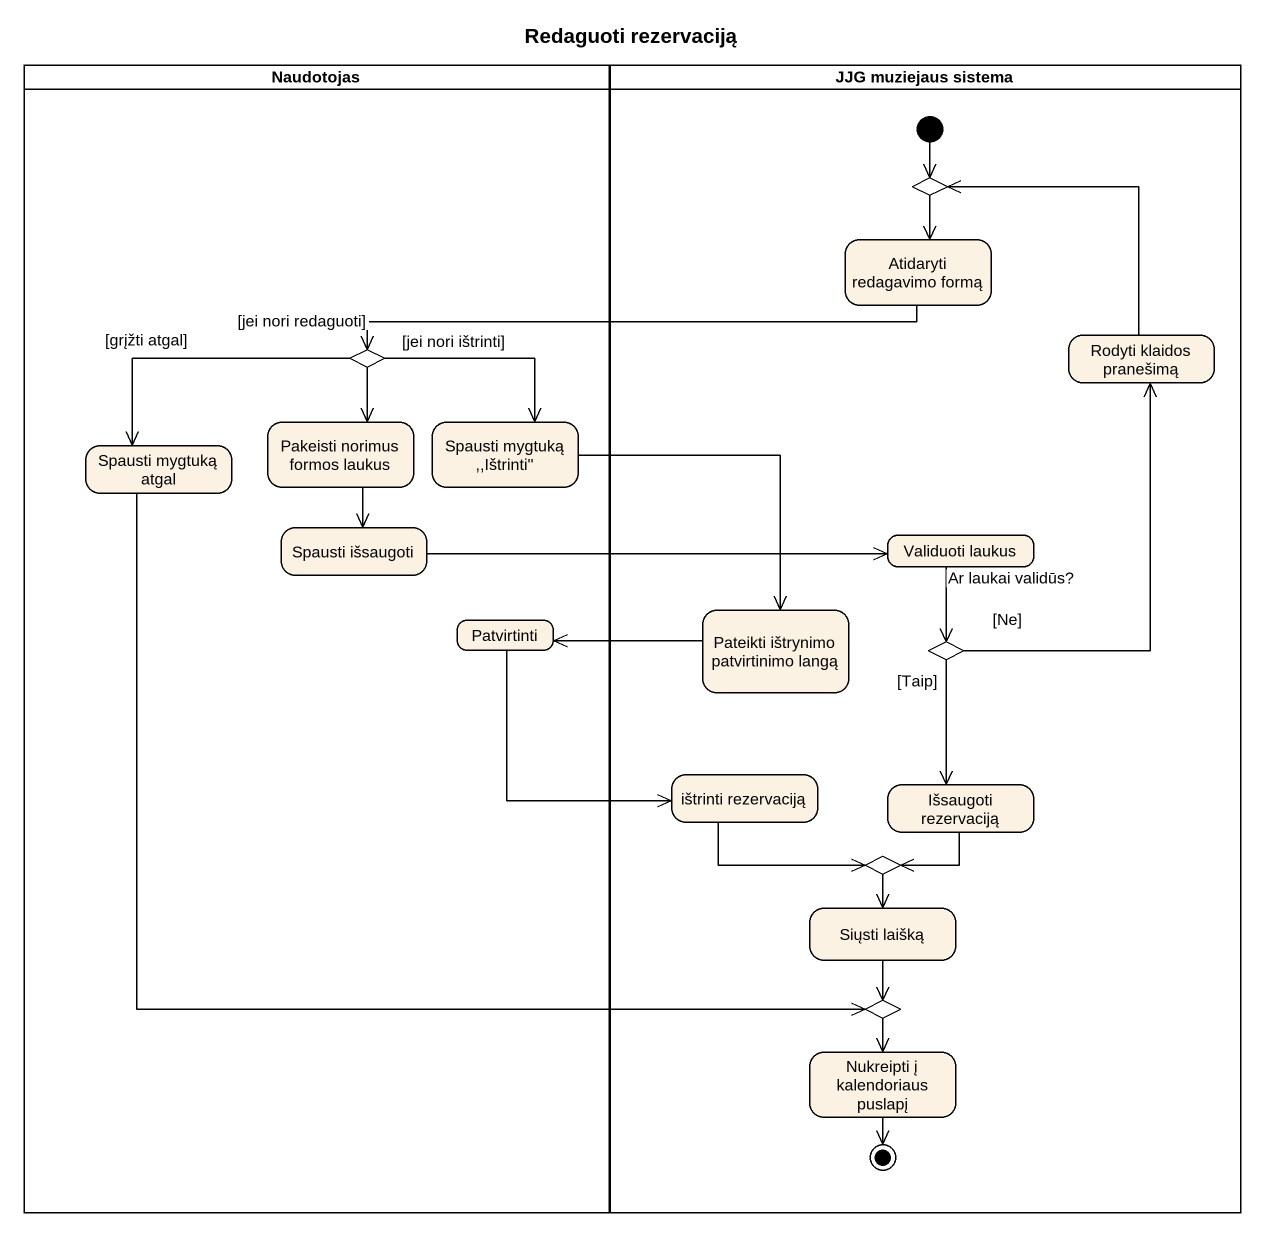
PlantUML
@startuml
title Redaguoti rezervaciją
hide empty description
state Naudotojas <<partition>> {
  state choice2 <<choice>>
  state "Pakeisti norimus formos laukus" as Pakeisti_norimus_formos
  state "Spausti mygtuką ,,Ištrinti''" as Spausti_mygtuką_Ištrinti
  state "Spausti mygtuką atgal" as Spausti_mygtuką_atgal
  state "Spausti išsaugoti" as Spausti_išsaugoti
  state Patvirtinti
}
state "JJG muziejaus sistema" as JJG_muziejaus_sistema <<partition>> {
  state choice1 <<choice>>
  state "Atidaryti redagavimo formą" as Atidaryti_redagavimo_formą
  state "Rodyti klaidos pranešimą" as Rodyti_klaidos_pranešimą
  state "Validuoti laukus" as Validuoti_laukus
  state "Pateikti ištrynimo patvirtinimo langą" as Pateikti_ištrynimo
  state choice3 <<choice>>
  state "ištrinti rezervaciją" as ištrinti_rezervaciją
  state "Išsaugoti rezervaciją" as Išsaugoti_rezervaciją
  state choice4 <<choice>>
  state "Siųsti laišką" as Siųsti_laišką
  state choice5 <<choice>>
  state "Nukreipti į kalendoriaus puslapį" as Nukreipti_į_kalendoriaus
  [*] --> choice1
  Nukreipti_į_kalendoriaus --> [*]
}
choice1 --> Atidaryti_redagavimo_formą
Atidaryti_redagavimo_formą -left-> choice2
choice2 --> Pakeisti_norimus_formos : [jei nori redaguoti]
choice2 --> Spausti_mygtuką_Ištrinti : [jei nori ištrinti]
choice2 -left-> Spausti_mygtuką_atgal : [grįžti atgal]
Rodyti_klaidos_pranešimą -up-> choice1
Pakeisti_norimus_formos --> Spausti_išsaugoti
Spausti_mygtuką_Ištrinti --> Pateikti_ištrynimo
Spausti_mygtuką_atgal --> choice5
Spausti_išsaugoti -right-> Validuoti_laukus
Validuoti_laukus --> choice3 : Ar laukai validūs?
Patvirtinti --> ištrinti_rezervaciją
Pateikti_ištrynimo -left-> Patvirtinti
choice3 -up-> Rodyti_klaidos_pranešimą : [Ne]
choice3 --> Išsaugoti_rezervaciją : [Taip]
ištrinti_rezervaciją -right-> choice4
Išsaugoti_rezervaciją --> choice4
choice4 --> Siųsti_laišką
Siųsti_laišką --> choice5
choice5 --> Nukreipti_į_kalendoriaus
@enduml
